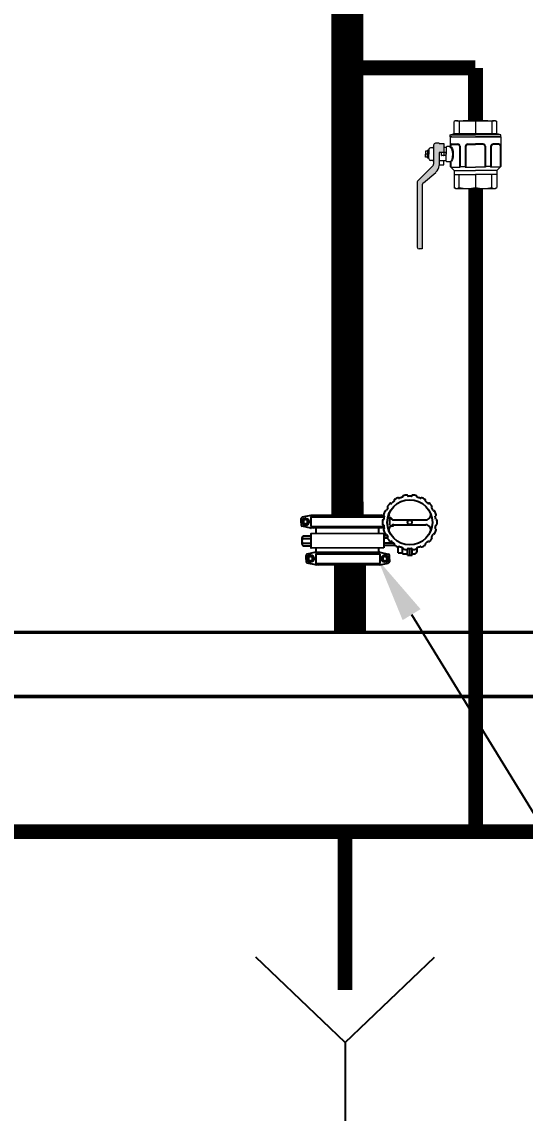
# Model space of a CAD drawing. Extents: x -6531732 to 89637, y -8915 to 32458.
# Drawn here: x 67003 to 68181, y 17118 to 19673 of the extents above; entities that cross this region are included whole.
import ezdxf
from ezdxf import colors
from ezdxf.entities.mleader import LeaderData, LeaderLine
from ezdxf.math import Vec2, Vec3

# ---------------------------------------------------------------- set-up
doc = ezdxf.new("R2010")
doc.units = 0
doc.linetypes.add('DASHED', pattern=[0.75, 0.5, -0.25])
for name, color, linetype, lineweight in [('SAN-MC-HIDRANT', 1, 'HE_LINE', 25), ('SAN-MC-Sprinklere', 4, 'SPK_LINE', 25), ('SAN-MC-VALVE', 7, 'Continuous', 5)]:
    doc.layers.add(name, color=color, linetype=linetype, lineweight=lineweight)
doc.layers.add('SAN-MC-TEXT', color=7, linetype='Continuous')
doc.styles.add('MC-1_la_050', font='arial.ttf', dxfattribs={"height": 0.1})
doc.styles.get("Standard").update_dxf_attribs({"font": 'arial.ttf'})
doc.linetypes.add('HE_LINE', pattern='A,300,-250,["HE",Standard,S=0.5,R=0,X=-100.5,Y=-30.5],-100', length=650)
doc.linetypes.add('SPK_LINE', pattern='A,300,-250,["SPK",Standard,S=0.5,R=0,X=-130.5,Y=-30.5],-100', length=650)

# ---------------------------------------------------------------- blocks, each defined once
blk = doc.blocks.new('12')
at = {"layer": 'SAN-MC-TEXT'}
for p, q in [((-0.1158, 0.206, 1.4273), (-0.1157, 0.2058, 1.4273)), ((-0.1055, 0.2079, 1.4273), (-0.1055, 0.2074, 1.4273)), ((-0.094, 0.2079, 1.4273), (-0.094, 0.2076, 1.4273)), ((-0.0837, 0.206, 1.4273), (-0.0838, 0.2056, 1.4273)), ((-0.1512, 0.1815, 1.4273), (-0.1509, 0.1814, 1.4273)), ((-0.1444, 0.1895, 1.4273), (-0.1441, 0.1892, 1.4273)), ((-0.1357, 0.1969, 1.4273), (-0.1355, 0.1967, 1.4273)), ((-0.1266, 0.2021, 1.4273), (-0.1264, 0.2017, 1.4273)), ((-0.1055, 0.1075, 1.4273), (-0.1055, 0.1829, 1.4273)), ((-0.094, 0.1075, 1.4273), (-0.094, 0.1829, 1.4273)), ((-0.073, 0.2021, 1.4273), (-0.0731, 0.2019, 1.4273)), ((-0.0639, 0.1969, 1.4273), (-0.0641, 0.1965, 1.4273)), ((-0.0551, 0.1895, 1.4273), (-0.0553, 0.1893, 1.4273)), ((-0.0484, 0.1815, 1.4273), (-0.0487, 0.1813, 1.4273)), ((-0.1569, 0.1716, 1.4273), (-0.1565, 0.1714, 1.4273)), ((-0.0426, 0.1716, 1.4273), (-0.0429, 0.1715, 1.4273)), ((-0.0321, 0.1623, 1.4273), (-0.0408, 0.1623, 1.4273)), ((-0.039, 0.1617, 1.4273), (-0.0395, 0.1616, 1.4273)), ((-0.0264, 0.1509, 1.4273), (-0.0264, 0.1566, 1.4273)), ((-0.1625, 0.1505, 1.4273), (-0.1622, 0.1504, 1.4273)), ((-0.1625, 0.14, 1.4273), (-0.162, 0.14, 1.4273)), ((-0.1605, 0.1287, 1.4273), (-0.1602, 0.1288, 1.4273)), ((-0.0284, 0.1281, 1.4273), (-0.0408, 0.1281, 1.4273)), ((-0.0264, 0.1281, 1.4273), (-0.0408, 0.1281, 1.4273)), ((-0.039, 0.1287, 1.4273), (-0.0393, 0.1288, 1.4273)), ((-0.0227, 0.1452, 1.4273), (-0.0384, 0.1452, 1.4273)), ((-0.0371, 0.14, 1.4273), (-0.0375, 0.14, 1.4273)), ((-0.0371, 0.1505, 1.4273), (-0.0373, 0.1504, 1.4273)), ((-0.0227, 0.1509, 1.4273), (-0.0363, 0.1509, 1.4273)), ((-0.0227, 0.1395, 1.4273), (-0.0363, 0.1395, 1.4273)), ((-0.0284, 0.1184, 1.4273), (-0.0284, 0.1281, 1.4273)), ((-0.0264, 0.1281, 1.4273), (-0.0264, 0.1395, 1.4273)), ((-0.0227, 0.1395, 1.4273), (-0.0227, 0.1509, 1.4273)), ((-0.1569, 0.1188, 1.4273), (-0.1566, 0.119, 1.4273)), ((-0.1512, 0.1089, 1.4273), (-0.1508, 0.1092, 1.4273)), ((-0.0898, 0.0987, 0.7136), (-0.0913, 0.1055, 0.7136)), ((-0.0512, 0.1076, 1.4273), (-0.0512, 0.0844, 1.4273)), ((-0.0484, 0.1089, 1.4273), (-0.0486, 0.1091, 1.4273)), ((-0.0455, 0.1108, 1.4273), (-0.0455, 0.0844, 1.4273)), ((-0.0426, 0.1188, 1.4273), (-0.043, 0.1191, 1.4273)), ((-0.0284, 0.1184, 1.4273), (-0.0422, 0.1184, 1.4273)), ((-0.1444, 0.1009, 1.4273), (-0.1442, 0.1011, 1.4273)), ((-0.1357, 0.0935, 1.4273), (-0.1354, 0.0939, 1.4273)), ((-0.1266, 0.0883, 1.4273), (-0.1265, 0.0885, 1.4273)), ((-0.113, 0.0853, 0.7136), (-0.1164, 0.0778, 0.7136)), ((-0.1162, -0.0856), (-0.1164, 0.0778, 0.7136)), ((-0.1158, 0.0844, 1.4273), (-0.1157, 0.0848, 1.4273)), ((-0.1125, -0.0864), (-0.113, 0.0853, 0.7136)), ((-0.1102, 0.0977, 0.7136), (-0.0933, 0.0977, 0.7136)), ((-0.1055, 0.0826, 1.4273), (-0.1055, 0.0828, 1.4273)), ((-0.094, 0.0826, 1.4273), (-0.094, 0.083, 1.4273)), ((-0.0901, -0.0864), (-0.0905, 0.0845, 0.7136)), ((-0.0902, 0.0846, 0.7136), (-0.0871, 0.0778, 0.7136)), ((-0.0869, 0.0845, 0.7136), (-0.0864, -0.0856)), ((-0.0837, 0.0844, 1.4273), (-0.0838, 0.0846, 1.4273)), ((-0.073, 0.0883, 1.4273), (-0.0731, 0.0887, 1.4273)), ((-0.0684, 0.0925, 1.4273), (-0.0684, 0.0844, 1.4273)), ((-0.0639, 0.0935, 1.4273), (-0.064, 0.0937, 1.4273)), ((-0.0626, 0.093, 1.4273), (-0.0626, 0.0844, 1.4273)), ((-0.0551, 0.1009, 1.4273), (-0.0554, 0.1012, 1.4273)), ((-0.0297, 0.075), (-0.0254, 0.095)), ((-0.0126, 0.0975), (-0.0222, 0.0975)), ((-0.0176, 0.0918), (-0.0203, 0.0871)), ((-0.0203, 0.0871), (-0.0176, 0.0824)), ((-0.0122, 0.0919), (-0.0176, 0.0918)), ((-0.0176, 0.0824), (-0.0121, 0.0824)), ((-0.0126, 0.0975), (-0.0075, 0.0975)), ((-0.0094, 0.0871), (-0.0122, 0.0919)), ((-0.0121, 0.0824), (-0.0094, 0.0871)), ((-0.0001, 0.075), (-0.0044, 0.095)), ((-0.0741, 0.073, 0.7136), (-0.0869, 0.073, 0.7136)), ((-0.0302, 0.073, 0.7136), (-0.0398, 0.073, 0.7136)), ((-0.0298, -0.0741), (-0.0298, 0.0741)), ((-0.0261, 0.0749), (-0.0295, 0.0673)), ((-0.0261, -0.0749), (-0.0261, 0.0749)), ((-0.0261, 0.0749), (-0.0037, 0.0749)), ((-0.0037, -0.0749), (-0.0037, 0.0749)), ((-0.0037, 0.0749), (-0.0002, 0.0673)), ((0, 0.0741), (0, -0.0741)), ((-0.0736, -0.0741), (-0.0864, -0.0741)), ((-0.0298, -0.0741), (-0.0394, -0.0741)), ((-0.0297, -0.075), (-0.0254, -0.095)), ((-0.0261, -0.0749), (-0.0295, -0.0673)), ((-0.0261, -0.0749), (-0.0037, -0.0749)), ((-0.0001, -0.075), (-0.0044, -0.095)), ((-0.0037, -0.0749), (-0.0002, -0.0673)), ((-0.1161, -0.0865), (-0.1118, -0.1065)), ((-0.1125, -0.0864), (-0.116, -0.0788)), ((-0.1125, -0.0864), (-0.0901, -0.0864)), ((-0.104, -0.094), (-0.1067, -0.0988)), ((-0.1067, -0.0988), (-0.104, -0.1035)), ((-0.0986, -0.094), (-0.104, -0.094)), ((-0.0958, -0.0987), (-0.0986, -0.094)), ((-0.0985, -0.1035), (-0.0958, -0.0987)), ((-0.0865, -0.0865), (-0.0908, -0.1065)), ((-0.0901, -0.0864), (-0.0867, -0.0788)), ((-0.0679, -0.1034, 0.7136), (-0.0679, -0.0855, 0.7136)), ((-0.0622, -0.1034, 0.7136), (-0.0622, -0.0855, 0.7136)), ((-0.0508, -0.1034, 0.7136), (-0.0508, -0.0855, 0.7136)), ((-0.0451, -0.1034, 0.7136), (-0.0451, -0.0855, 0.7136)), ((-0.0126, -0.0975), (-0.0222, -0.0975)), ((-0.0176, -0.0825), (-0.0203, -0.0873)), ((-0.0203, -0.0873), (-0.0176, -0.092)), ((-0.0122, -0.0825), (-0.0176, -0.0825)), ((-0.0176, -0.092), (-0.0121, -0.0919)), ((-0.0126, -0.0975), (-0.0075, -0.0975)), ((-0.0094, -0.0872), (-0.0122, -0.0825)), ((-0.0121, -0.0919), (-0.0094, -0.0872)), ((-0.099, -0.109), (-0.1087, -0.109)), ((-0.104, -0.1035), (-0.0985, -0.1035)), ((-0.099, -0.109), (-0.0939, -0.109)), ((-0.0485, -0.1069, 0.7136), (-0.0645, -0.1069, 0.7136))]:
    blk.add_line(p, q, dxfattribs=at)
at = {"layer": 'SAN-MC-TEXT', "elevation": 0.7136}
blk.add_lwpolyline([(-0.0398, 0.0844), (-0.0394, -0.0855), (-0.0736, -0.0855), (-0.0741, 0.0844)], close=True, dxfattribs=at)
at = {"layer": 'SAN-MC-TEXT'}
for centre, radius in [((-0.0998, 0.1452, 1.4273), 0.0528), ((-0.0998, 0.1452, 1.4273), 0.00514), ((-0.0149, 0.0872), 0.00847), ((-0.0149, 0.0872), 0.00635), ((-0.1013, -0.0987), 0.00847), ((-0.1013, -0.0987), 0.00635), ((-0.0149, -0.0872), 0.00847), ((-0.0149, -0.0872), 0.00635)]:
    blk.add_circle(centre, radius, dxfattribs=at)
for centre, radius, start, end in [((-0.0998, 0.1452, 1.4273), 0.0642, 106.0904, 113.9096), ((-0.1172, 0.2056, 1.4273), 0.00143, 20, 106.0904), ((-0.1144, 0.2063, 1.4273), 0.00143, 200, 283.475), ((-0.0998, 0.1452, 1.4273), 0.0614, 96.5141, 103.475), ((-0.1069, 0.2076, 1.4273), 0.00143, 276.5141, 5.2119), ((-0.104, 0.2079, 1.4273), 0.00143, 93.9096, 185.2119), ((-0.0998, 0.1452, 1.4273), 0.0642, 86.0904, 93.9096), ((-0.0955, 0.2079, 1.4273), 0.00143, 0, 86.0904), ((-0.0926, 0.2076, 1.4273), 0.00143, 180, 263.475), ((-0.0998, 0.1452, 1.4273), 0.0614, 76.5141, 83.475), ((-0.0851, 0.2063, 1.4273), 0.00143, 256.5141, 345.2119), ((-0.0824, 0.2056, 1.4273), 0.00143, 73.9096, 165.2119), ((-0.0998, 0.1452, 1.4273), 0.0642, 66.0904, 73.9096), ((-0.0998, 0.1452, 1.4273), 0.0642, 146.0904, 153.9096), ((-0.1519, 0.1803, 1.4273), 0.00143, 60, 146.0904), ((-0.1502, 0.1826, 1.4273), 0.00143, 240, 323.475), ((-0.0998, 0.1452, 1.4273), 0.0614, 136.5141, 143.475), ((-0.1433, 0.1905, 1.4273), 0.00143, 133.9096, 225.2119), ((-0.0998, 0.1452, 1.4273), 0.0642, 126.0904, 133.9096), ((-0.1453, 0.1884, 1.4273), 0.00143, 316.5141, 45.2119), ((-0.1368, 0.196, 1.4273), 0.00143, 40, 126.0904), ((-0.1344, 0.1976, 1.4273), 0.00143, 220, 303.475), ((-0.0998, 0.1452, 1.4273), 0.0614, 116.5141, 123.475), ((-0.1278, 0.2014, 1.4273), 0.00143, 296.5141, 25.2119), ((-0.1252, 0.2026, 1.4273), 0.00143, 113.9096, 205.2119), ((-0.1169, 0.1829, 1.4273), 0.0114, 0, 114.4433), ((-0.0826, 0.1829, 1.4273), 0.0114, 65.5567, 180), ((-0.0743, 0.2026, 1.4273), 0.00143, 340, 66.0904), ((-0.0717, 0.2014, 1.4273), 0.00143, 160, 243.475), ((-0.0998, 0.1452, 1.4273), 0.0614, 56.5141, 63.475), ((-0.0651, 0.1976, 1.4273), 0.00143, 236.5141, 325.2119), ((-0.0628, 0.196, 1.4273), 0.00143, 53.9096, 145.2119), ((-0.0998, 0.1452, 1.4273), 0.0642, 46.0904, 53.9096), ((-0.0542, 0.1884, 1.4273), 0.00143, 140, 223.475), ((-0.0562, 0.1905, 1.4273), 0.00143, 320, 46.0904), ((-0.0998, 0.1452, 1.4273), 0.0614, 36.5141, 43.475), ((-0.0493, 0.1826, 1.4273), 0.00143, 216.5141, 305.2119), ((-0.0476, 0.1803, 1.4273), 0.00143, 33.9096, 125.2119), ((-0.0998, 0.1452, 1.4273), 0.0642, 26.0904, 33.9096), ((-0.0998, 0.1452, 1.4273), 0.0642, 166.0904, 173.9096), ((-0.1607, 0.1603, 1.4273), 0.00143, 74.7881, 166.0904), ((-0.16, 0.1631, 1.4273), 0.00143, 254.7881, 343.4859), ((-0.0998, 0.1452, 1.4273), 0.0614, 156.5141, 163.475), ((-0.1562, 0.1728, 1.4273), 0.00143, 153.9096, 245.2119), ((-0.1574, 0.1702, 1.4273), 0.00143, 336.5141, 65.2119), ((-0.0422, 0.1702, 1.4273), 0.00143, 120, 203.475), ((-0.0998, 0.1452, 1.4273), 0.0614, 16.5141, 23.475), ((-0.0434, 0.1728, 1.4273), 0.00143, 300, 26.0904), ((-0.0395, 0.1631, 1.4273), 0.00143, 196.5141, 285.2119), ((-0.0388, 0.1603, 1.4273), 0.00143, 13.9096, 105.2119), ((-0.0998, 0.1452, 1.4273), 0.0642, 6.0904, 13.9096), ((-0.0321, 0.1566, 1.4273), 0.00571, 0, 90), ((-0.1622, 0.1519, 1.4273), 0.00143, 173.9096, 260), ((-0.1622, 0.1386, 1.4273), 0.00143, 94.7881, 186.0904), ((-0.0998, 0.1452, 1.4273), 0.0642, 186.0904, 193.9096), ((-0.1624, 0.1414, 1.4273), 0.00143, 274.7881, 3.4859), ((-0.1624, 0.149, 1.4273), 0.00143, 356.525, 80), ((-0.1607, 0.1301, 1.4273), 0.00143, 193.9096, 280), ((-0.0998, 0.1452, 1.4273), 0.0614, 176.525, 183.4859), ((-0.16, 0.1274, 1.4273), 0.00143, 16.525, 100), ((-0.0998, 0.1452, 1.4273), 0.0614, 196.5141, 203.475), ((-0.0998, 0.1452, 1.4273), 0.0614, 336.5141, 343.475), ((-0.0396, 0.1274, 1.4273), 0.00143, 80, 163.475), ((-0.0388, 0.1301, 1.4273), 0.00143, 260, 346.0904), ((-0.0371, 0.149, 1.4273), 0.00143, 100, 183.475), ((-0.0998, 0.1452, 1.4273), 0.0614, 356.5141, 3.475), ((-0.0371, 0.1414, 1.4273), 0.00143, 176.5141, 265.2119), ((-0.0998, 0.1452, 1.4273), 0.0642, 346.0904, 353.9096), ((-0.0373, 0.1386, 1.4273), 0.00143, 353.9096, 85.2119), ((-0.0373, 0.1519, 1.4273), 0.00143, 280, 6.0904), ((-0.1562, 0.1176, 1.4273), 0.00143, 120, 206.0904), ((-0.0998, 0.1452, 1.4273), 0.0642, 206.0904, 213.9096), ((-0.1574, 0.1202, 1.4273), 0.00143, 300, 23.475), ((-0.1519, 0.1102, 1.4273), 0.00143, 213.9096, 305.2119), ((-0.1502, 0.1078, 1.4273), 0.00143, 36.5141, 125.2119), ((-0.0998, 0.1452, 1.4273), 0.0614, 216.5141, 223.475), ((-0.1453, 0.102, 1.4273), 0.00143, 320, 43.475), ((-0.1169, 0.1075, 1.4273), 0.0114, 245.5567, 0), ((-0.1018, 0.0977, 0.7136), 0.00847, 117.8451, 175.8538), ((-0.0944, 0.1048, 0.7136), 0.00321, 12.1139, 90), ((-0.0826, 0.1075, 1.4273), 0.0114, 180, 294.4433), ((-0.0542, 0.102, 1.4273), 0.00143, 136.5141, 225.2119), ((-0.0998, 0.1452, 1.4273), 0.0614, 316.5141, 323.475), ((-0.0493, 0.1078, 1.4273), 0.00143, 60, 143.475), ((-0.0476, 0.1102, 1.4273), 0.00143, 240, 326.0904), ((-0.0998, 0.1452, 1.4273), 0.0642, 326.0904, 333.9096), ((-0.0422, 0.1202, 1.4273), 0.00143, 156.5141, 245.2119), ((-0.0434, 0.1176, 1.4273), 0.00143, 333.9096, 65.2119), ((-0.1433, 0.1, 1.4273), 0.00143, 140, 226.0904), ((-0.0998, 0.1452, 1.4273), 0.0642, 226.0904, 233.9096), ((-0.1368, 0.0945, 1.4273), 0.00143, 233.9096, 325.2119), ((-0.1344, 0.0928, 1.4273), 0.00143, 56.5141, 145.2119), ((-0.0998, 0.1452, 1.4273), 0.0614, 236.5141, 243.475), ((-0.1278, 0.089, 1.4273), 0.00143, 340, 63.475), ((-0.1252, 0.0878, 1.4273), 0.00143, 160, 246.0904), ((-0.0998, 0.1452, 1.4273), 0.0642, 246.0904, 253.9096), ((-0.1172, 0.0849, 1.4273), 0.00143, 253.9096, 345.2119), ((-0.1144, 0.0841, 1.4273), 0.00143, 76.5141, 165.2119), ((-0.0998, 0.1452, 1.4273), 0.0614, 256.5141, 263.475), ((-0.1069, 0.0828, 1.4273), 0.00143, 0, 83.475), ((-0.104, 0.0826, 1.4273), 0.00143, 180, 266.0904), ((-0.0998, 0.1452, 1.4273), 0.0642, 266.0904, 273.9096), ((-0.0955, 0.0826, 1.4273), 0.00143, 273.9096, 5.2119), ((-0.0926, 0.0828, 1.4273), 0.00143, 96.5141, 185.2119), ((-0.0998, 0.1452, 1.4273), 0.0614, 276.5141, 283.475), ((-0.0915, 0.0845, 0.7136), 0.00458, 0, 12.1139), ((-0.0851, 0.0841, 1.4273), 0.00143, 20, 103.475), ((-0.0824, 0.0849, 1.4273), 0.00143, 200, 286.0904), ((-0.0998, 0.1452, 1.4273), 0.0642, 286.0904, 293.9096), ((-0.0743, 0.0878, 1.4273), 0.00143, 293.9096, 25.2119), ((-0.0717, 0.089, 1.4273), 0.00143, 116.5141, 205.2119), ((-0.0998, 0.1452, 1.4273), 0.0614, 296.5141, 303.475), ((-0.0651, 0.0928, 1.4273), 0.00143, 40, 123.475), ((-0.0628, 0.0945, 1.4273), 0.00143, 220, 306.0904), ((-0.0998, 0.1452, 1.4273), 0.0642, 306.0904, 313.9096), ((-0.0562, 0.1, 1.4273), 0.00143, 313.9096, 45.2119), ((-0.0222, 0.0943), 0.00321, 90, 167.8861), ((-0.0075, 0.0943), 0.00321, 12.1139, 90), ((-0.0252, 0.0741), 0.00458, 167.8861, 180), ((-0.0252, -0.0741), 0.00458, 180, 192.1139), ((-0.0046, -0.0741), 0.00458, 347.8861, 0), ((-0.1116, -0.0856), 0.00458, 180, 192.1139), ((-0.091, -0.0856), 0.00458, 347.8861, 0), ((-0.0222, -0.0943), 0.00321, 192.1139, 270), ((-0.0075, -0.0943), 0.00321, 270, 347.8861), ((-0.1087, -0.1058), 0.00321, 192.1139, 270), ((-0.0939, -0.1058), 0.00321, 270, 347.8861), ((-0.0645, -0.1034, 0.7136), 0.00343, 180, 270), ((-0.0588, -0.1034, 0.7136), 0.00343, 180, 270), ((-0.0542, -0.1034, 0.7136), 0.00343, 270, 0), ((-0.0485, -0.1034, 0.7136), 0.00343, 270, 0)]:
    blk.add_arc(centre, radius, start, end, dxfattribs=at)
blk = doc.blocks.new('Robinet Sfera')
at = {"layer": 'SAN-MC-VALVE'}
h = blk.add_hatch(color=1, dxfattribs=at)
h.dxf.hatch_style = 1
h.paths.add_polyline_path([(116.3, 81.3), (116.7, 103.1), (116.3, 104.9), (115.7, 105.9), (114.7, 106.9), (114.3, 107.2), (113.2, 107.6), (112, 107.8), (62.6, 107.8), (60.8, 108.1), (59.3, 109.1), (20, 148.4), (18.5, 149.4), (16.8, 149.8), (-151.3, 149.8), (-154.6, 148.4), (-156, 145.1), (-156, 137.3), (7.8, 137.3), (10, 137.1), (11.7, 136.4), (13.5, 135.4), (14.9, 134), (41.7, 102.1), (45.6, 98.4), (47.4, 97.2), (49.7, 96), (53.2, 94.7), (56.6, 94), (59.6, 93.8), (93.3, 93.8), (93.3, 81.3)])
at = {"layer": 'SAN-MC-VALVE', "linetype": 'Continuous'}
for p, q in [((-156, 137.3), (-156, 145.1)), ((16.8, 149.8), (-151.3, 149.8)), ((59.3, 109.1), (20, 148.4)), ((-155.5, 137.3), (-156, 137.8)), ((7.8, 137.3), (-156, 137.3)), ((14.9, 134), (41.7, 102.1)), ((72.3, 110.1), (72.3, 115.6)), ((77, 120.2), (88.7, 120.2)), ((80.9, 123.3), (78.6, 122.7)), ((78.6, 120.2), (78.6, 122.7)), ((78.6, 122.7), (88.7, 122.7)), ((78.6, 120.2), (78.8, 120.5)), ((78.8, 120.2), (79.9, 120.5)), ((78.8, 120.5), (78.8, 120.2)), ((79.9, 120.2), (82.2, 120.5)), ((79.9, 120.5), (79.9, 120.2)), ((80.9, 123.3), (80.9, 128.8)), ((80.9, 128.8), (88.7, 128.8)), ((82.2, 120.2), (85.2, 120.5)), ((82.2, 120.5), (82.2, 120.2)), ((85.2, 120.5), (85.2, 120.2)), ((85.2, 120.2), (88.7, 120.5)), ((96.4, 128.8), (88.7, 128.8)), ((88.7, 122.7), (88.7, 128.2)), ((98.8, 122.7), (88.7, 122.7)), ((88.7, 120.2), (92.1, 120.5)), ((88.7, 120.5), (88.7, 120.2)), ((100.3, 120.2), (88.7, 120.2)), ((92.1, 120.2), (95.1, 120.5)), ((92.1, 120.5), (92.1, 120.2)), ((95.2, 120.2), (97.4, 120.5)), ((95.2, 120.5), (95.2, 120.2)), ((96.4, 123.3), (96.4, 128.8)), ((96.4, 123.3), (98.8, 122.7)), ((97.4, 120.2), (98.6, 120.5)), ((97.4, 120.5), (97.4, 120.2)), ((98.6, 120.2), (98.8, 120.5)), ((98.6, 120.2), (98.6, 120.5)), ((98.6, 120.2), (98.6, 120.5)), ((98.6, 120.5), (98.6, 120.2)), ((98.8, 120.5), (98.8, 122.7)), ((105, 110.1), (105, 115.6)), ((93.3, 93.8), (59.6, 93.8)), ((61, 93.8), (61, 81.3)), ((88.6, 107.8), (62.6, 107.8)), ((71.5, 75.1), (71.5, 93.8)), ((84.8, 76.2), (84.8, 86.5)), ((85.5, 87.2), (91.8, 87.2)), ((112, 107.8), (88.6, 107.8)), ((92.5, 76.2), (92.5, 86.5)), ((93.3, 81.3), (93.3, 93.8)), ((116.3, 93.8), (116.7, 93.8)), ((116.3, 93.8), (116.3, 81.3)), ((116.7, 93.8), (116.7, 103.1)), ((56.8, 65.3), (46.7, 55.2)), ((67.7, 63.8), (55.2, 63.8)), ((55.2, 63.8), (55.2, 39.3)), ((67.7, 65.3), (56.8, 65.3)), ((61, 81.3), (71.5, 81.3)), ((69.2, 65.3), (69.2, 73.6)), ((70.8, 75.1), (88.6, 75.1)), ((92.5, 76.2), (84.8, 76.2)), ((91.8, 81.1), (85.5, 81.1)), ((106.5, 75.1), (88.6, 75.1)), ((116.3, 81.3), (93.3, 81.3)), ((105.8, 75.1), (105.8, 81.3)), ((108.1, 65.3), (108.1, 73.6)), ((133.7, 65.3), (109.6, 65.3)), ((110.4, 63.8), (109.6, 63.8)), ((113.5, 60.7), (113.5, 45.5)), ((115.1, 60.7), (115.1, 45.5)), ((133.7, 60.7), (133.7, 65.3)), ((133.7, 65.3), (133.7, 64.3)), ((133.7, 65.3), (133.7, 0)), ((133.7, 65.3), (138.4, 65.3)), ((133.7, 64.2), (133.7, 62.8)), ((133.7, 62.8), (133.7, 0)), ((138.4, 65.3), (140.8, 56.4)), ((138.4, 65.3), (138.4, 0)), ((0, 51.2), (2.3, 55.2)), ((0, 51.2), (0, -51.2)), ((46.7, 55.2), (2.3, 55.2)), ((2.3, 42.3), (35.8, 42.3)), ((35.8, 55.2), (35.8, 0)), ((46.7, 55.2), (46.7, 0)), ((108.9, 40.9), (55.2, 40.9)), ((108.9, 39.3), (55.2, 39.3)), ((56.8, 39.3), (56.8, 26.1)), ((141.1, -55.2), (141.1, 55.2)), ((172.7, 42.3), (141.1, 42.3)), ((142.3, 55.2), (172.7, 55.2)), ((175, 51.3), (172.7, 55.2)), ((175, 42.5), (175, -42.5)), ((35.8, 0), (2.3, 0)), ((35.8, -55.2), (35.8, 0)), ((46.7, -55.2), (46.7, 0)), ((108.9, 26.1), (55.2, 26.1)), ((55.2, 26.1), (55.2, 0)), ((108.9, 24.5), (55.2, 24.5)), ((55.2, -26.1), (55.2, 0)), ((113.5, 19.8), (113.5, 0)), ((113.5, -19.8), (113.5, 0)), ((115.1, 19.8), (115.1, 0)), ((115.1, -19.8), (115.1, 0)), ((133.7, -62.8), (133.7, 0)), ((133.7, 0), (133.7, -65.3)), ((138.4, -65.3), (138.4, 0)), ((172.7, 0), (141.1, 0)), ((108.9, -24.5), (55.2, -24.5)), ((108.9, -26.1), (55.2, -26.1)), ((56.8, -39.3), (56.8, -26.1)), ((0, -51.2), (2.3, -55.2)), ((2.3, -42.3), (35.8, -42.3)), ((46.7, -55.2), (2.3, -55.2)), ((56.8, -65.3), (46.7, -55.2)), ((108.9, -39.3), (55.2, -39.3)), ((55.2, -63.8), (55.2, -39.3)), ((108.9, -40.9), (55.2, -40.9)), ((113.5, -60.7), (113.5, -45.5)), ((115.1, -60.7), (115.1, -45.5)), ((172.7, -42.3), (141.1, -42.3)), ((142.3, -55.2), (172.7, -55.2)), ((175, -51.3), (172.7, -55.2)), ((110.4, -63.8), (55.2, -63.8)), ((133.7, -65.3), (56.8, -65.3)), ((133.7, -65.3), (133.7, -61.8)), ((133.7, -64.2), (133.7, -62.8)), ((133.7, -65.3), (133.7, -64.3)), ((133.7, -65.3), (138.4, -65.3)), ((138.4, -65.3), (140.8, -56.4))]:
    blk.add_line(p, q, dxfattribs=at)
at = {"layer": 'SAN-MC-VALVE'}
blk.add_line((175, 48.7), (175, -48.7), dxfattribs=at)
at = {"layer": 'SAN-MC-VALVE', "linetype": 'Continuous'}
for centre, radius, start, end in [((-151.3, 145.1), 4.67, 90, 180), ((16.8, 145.1), 4.67, 45.0001, 90), ((7.8, 128), 9.33, 39.9999, 90), ((77, 115.6), 4.67, 90, 180), ((83.6, 106.2), 17.3, 72.983, 107.017), ((84.8, 114.5), 14.2, 74.0201, 105.9799), ((92.6, 114.5), 14.2, 74.0201, 105.9799), ((93.7, 106.1), 17.4, 73.0712, 106.9288), ((100.3, 115.6), 4.67, 0, 90), ((59.6, 117.1), 23.3, 220, 270), ((62.6, 112.4), 4.67, 225.0004, 270), ((70, 110.1), 2.33, 270, 0), ((85.5, 86.5), 0.778, 90, 180), ((91.8, 86.5), 0.778, 0, 90), ((107.3, 110.1), 2.33, 180, 270), ((112, 103.1), 4.67, 0, 90), ((67.7, 66.9), 1.56, 270, 0), ((67.7, 65.3), 1.56, 270, 0), ((70.8, 73.6), 1.56, 90, 180), ((85.5, 81.9), 0.778, 180, 270), ((91.8, 81.9), 0.778, 270, 0), ((106.5, 73.6), 1.56, 0, 90), ((109.6, 66.9), 1.56, 180, 270), ((109.6, 65.3), 1.56, 180, 270), ((110.4, 60.7), 3.11, 0, 90), ((112, 60.7), 3.11, 0, 90), ((142.3, 56.8), 1.56, 195.0002, 270), ((10.3, 48.7), 10.3, 140.9211, 219.0789), ((98.2, 21.1), 98.2, 167.5816, 192.4184), ((108.9, 45.5), 4.67, 270, 0), ((108.9, 45.5), 6.22, 270, 0), ((164.5, 48.7), 10.5, 321.7703, 38.2297), ((74.4, 21.1), 100.6, 347.8706, 12.1294), ((98.2, -21.1), 98.2, 167.5816, 192.4184), ((108.9, 19.8), 6.22, 0, 90), ((108.9, 19.8), 4.67, 0, 90), ((74.4, -21.1), 100.6, 347.8706, 12.1294), ((108.9, -19.8), 6.22, 270, 0), ((108.9, -19.8), 4.67, 270, 0), ((10.3, -48.7), 10.3, 140.9211, 219.0789), ((108.9, -45.5), 6.22, 0, 90), ((108.9, -45.5), 4.67, 0, 90), ((142.3, -56.8), 1.56, 90, 164.9998), ((164.5, -48.7), 10.5, 321.7703, 38.2297), ((110.4, -60.7), 3.11, 270, 0), ((112, -60.7), 3.11, 270, 0), ((112, -66.9), 3.11, 89.99999722523565, 90)]:
    blk.add_arc(centre, radius, start, end, dxfattribs=at)
at = {"layer": 'SAN-MC-VALVE', "linetype": 'Continuous', "extrusion": (0, 0, -1)}
for centre, major_axis, ratio in [((88.6, 64.2), (-19.9, 0), 0.355391), ((88.6, 66.1), (-19.4, -0.8), 0.343041)]:
    blk.add_ellipse(centre, major_axis=major_axis, ratio=ratio, start_param=3.141593, end_param=6.283185, dxfattribs=at)

msp = doc.modelspace()

# ---------------------------------------------------------------- linework, layer by layer
at = {"layer": 'SAN-MC-HIDRANT', "color": 6, "linetype": 'DASHED', "ltscale": 500, "const_width": 75}
msp.add_lwpolyline([(61036.7, 22818), (67664.3, 22817.7, -0.414135), (67764.3, 22717.7), (67765.6, 18517.5)], format="xyb", dxfattribs=at)
at = {"layer": 'SAN-MC-HIDRANT', "color": 6, "linetype": 'DASHED', "ltscale": 10, "const_width": 75}
msp.add_lwpolyline([(67771.2, 18401.2), (67771.4, 18243.4)], dxfattribs=at)
at = {"layer": 'SAN-MC-Sprinklere', "color": 3, "linetype": 'ByBlock', "lineweight": 50, "ltscale": 1.8}
for points in [[(65508.7, 18243.4), (74830.6, 18243.5)], [(65427.8, 18093.4), (74839.1, 18093.5)]]:
    msp.add_lwpolyline(points, dxfattribs=at)
at = {"layer": 'SAN-MC-TEXT'}
msp.add_line((67760.2, 17283.1), (67760.2, 16783.6), dxfattribs=at)
at = {"layer": 'SAN-MC-TEXT', "color": 254, "true_color": 0xddb3d4, "const_width": 35}
for points, elevation in [([(68065, 19564.8), (67783.3, 19565.1)], 356.8), ([(68065, 19441.4), (68065, 19564.8)], 356.8), ([(68065.6, 17769.8), (68065.6, 19282.6)], 356.8), ([(67759.8, 17405.7), (67759.8, 17776.8)], -1)]:
    msp.add_lwpolyline(points, dxfattribs=dict(at, elevation=elevation))
msp.add_lwpolyline([(66972.8, 17776.8), (72725.3, 17776.8)], dxfattribs=at)
at = {"layer": 'SAN-MC-TEXT'}
for points in [[(67760.2, 17283.1), (67550.9, 17483.1)], [(67760.2, 17283.1), (67969.5, 17483.1)]]:
    msp.add_lwpolyline(points, dxfattribs=at)

# ---------------------------------------------------------------- block references
at = {"layer": 'SAN-MC-VALVE'}
for name, p, xscale, yscale, zscale, rotation in [('Robinet Sfera', (68065, 19282.6, 356.8), 0.9075000000000002, 0.9075000000000002, 0.9075000000000002, 90.00000000000001), ('12', (67766.2, 18401.2, -371.5), 1000, 1000, 1000, 270)]:
    msp.add_blockref(name, p, dxfattribs=dict(at, xscale=xscale, yscale=yscale, zscale=zscale, rotation=rotation))

# ---------------------------------------------------------------- leaders
at = {"layer": 'SAN-MC-TEXT'}
ml = msp.add_multileader_mtext('Standard', dxfattribs=at)
ml.set_content('{\\H0.83333x;VTfm 6"\\P(normal inchis)}', color=256, style='MC-1_la_050')
ml.set_leader_properties()
ml.build(insert=Vec2(0, 0))
ml.multileader.update_dxf_attribs({"text_left_attachment_type": 6, "text_right_attachment_type": 6, "text_top_attachment_type": 0, "text_bottom_attachment_type": 0, "dogleg_length": 0.005, "arrow_head_size": 150})
ctx = ml.context
ctx.base_point, ctx.char_height, ctx.arrow_head_size, ctx.landing_gap_size, ctx.plane_origin = Vec3(68697.4, 17009.5, -2.3), 180, 150, 0, Vec3(64624.3, 22132.8, -2.3)
ctx.left_attachment, ctx.right_attachment, ctx.text_align_type = 6, 6, 1
notes = []
notes.append((ctx, [(1, (1, 1, 0), (68697.4, 17009.5, -2.3), (1, 0), 0.005, [(0, [(67837.3, 18412.8, -2.3)], 256, [])])]))
ctx.mtext.insert, ctx.mtext.width, ctx.mtext.alignment, ctx.mtext.flow_direction = Vec3(69374.3, 17233.6, -2.3), 1670.79, 2, 5
for ctx, leaders in notes:
    for number, flags, end, landing, length, lines in leaders:
        leader = LeaderData()
        leader.index, (leader.has_last_leader_line, leader.has_dogleg_vector, leader.attachment_direction) = number, flags
        leader.last_leader_point, leader.dogleg_vector, leader.dogleg_length = Vec3(end), Vec3(landing), length
        for number, points, colour, breaks in lines:
            line = LeaderLine()
            line.index, line.vertices, line.color, line.breaks = number, Vec3.list(points), colors.encode_raw_color(colour), breaks
            leader.lines.append(line)
        ctx.leaders.append(leader)

doc.saveas('drawing.dxf')
